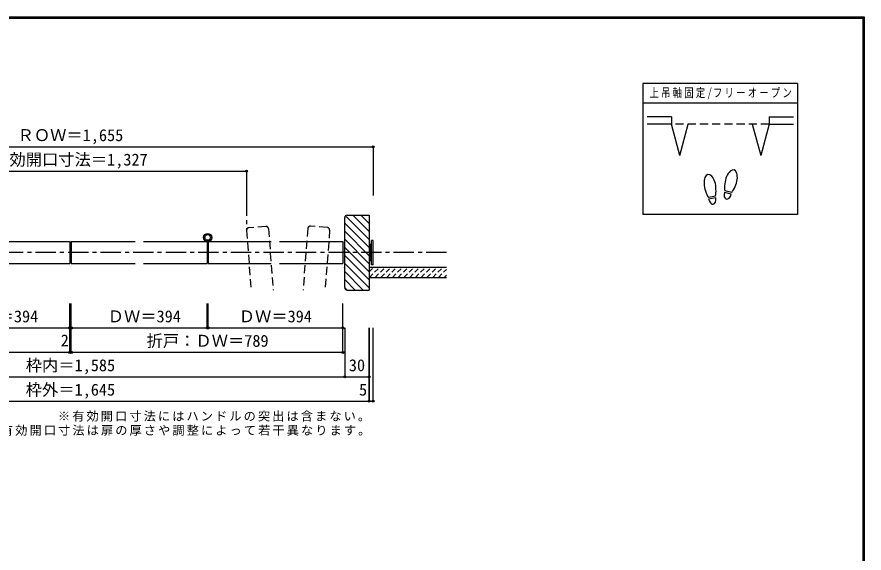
# Model space of a CAD drawing. Units: millimetres, scale not verified. Extents: x -973 to 977, y -718 to 696.
# Drawn here: x -64 to 977, y 38 to 696 of the extents above; entities that cross this region are included whole.
import ezdxf
from ezdxf.enums import TextEntityAlignment as Align

# ---------------------------------------------------------------- set-up
doc = ezdxf.new("R2010")
doc.units = ezdxf.units.MM
doc.header["$LTSCALE"] = 5
doc.header["$PDMODE"] = 32
doc.header["$PDSIZE"] = 2.5
for name, pattern in [('CHAIN1', [8, 5, -1, 1, -1]), ('DASHED1', [1.8, 1.2, -0.6]), ('DASHED2', [3, 2, -1])]:
    doc.linetypes.add(name, pattern=pattern)
for name, color, linetype in [('0-1_通り芯', 4, 'CHAIN1'), ('0-3_仕上げ', 2, 'Continuous'), ('0-4_枠', 3, 'Continuous'), ('0-6_扉', 6, 'Continuous'), ('0-7_金物', 7, 'Continuous'), ('0-8_戸当り', 3, 'Continuous'), ('0-A_文字', 7, 'Continuous'), ('0-B_寸法', 7, 'Continuous'), ('0-C_ハッチ', 4, 'Continuous'), ('F-1_枠', 6, 'Continuous')]:
    doc.layers.add(name, color=color, linetype=linetype)
doc.styles.add('ＭＳ ゴシック', font='')
doc.styles.get('ＭＳ ゴシック').set_extended_font_data('MS Gothic')

msp = doc.modelspace()

# ---------------------------------------------------------------- linework, layer by layer
at = {"layer": '0-1_通り芯'}
for p, q in [((217.97, 476.5), (217.97, 434.264)), ((463.653, 406.5), (-460.347, 406.5))]:
    msp.add_line(p, q, dxfattribs=at)
at = {"layer": '0-3_仕上げ'}
for p, q in [((368.653, 388.5), (463.797, 388.5)), ((368.653, 376), (463.797, 376))]:
    msp.add_line(p, q, dxfattribs=at)
at = {"layer": '0-4_枠'}
for p, q in [((338.653, 363.5), (338.653, 449.5)), ((341.653, 452.5), (368.653, 452.5)), ((368.653, 452.5), (368.653, 360.5)), ((341.653, 360.5), (368.653, 360.5))]:
    msp.add_line(p, q, dxfattribs=at)
for centre, start, end in [((341.653, 449.5), 90, 180), ((341.653, 363.5), 180, 270)]:
    msp.add_arc(centre, 3, start, end, dxfattribs=at)
at = {"layer": '0-6_扉', "color": 2, "linetype": 'DASHED2'}
for p, q in [((241.673, 438.619), (220.734, 437.028)), ((317.281, 437.255), (296.341, 438.847)), ((217.97, 433.809), (223.541, 360.5)), ((244.892, 435.855), (250.619, 360.5)), ((293.122, 436.083), (287.378, 360.5)), ((320.045, 434.037), (314.456, 360.5))]:
    msp.add_line(p, q, dxfattribs=at)
at = {"layer": '0-6_扉'}
for p, q in [((-77.847, 420), (0.653, 420)), ((0.653, 420), (0.653, 393)), ((2.653, 420), (2.653, 393)), ((2.653, 420), (81.153, 420)), ((91.153, 420), (169.653, 420)), ((169.653, 420), (169.653, 393)), ((170.653, 420), (170.653, 393)), ((170.653, 420), (248.403, 420)), ((258.403, 420), (336.153, 420)), ((336.153, 420), (336.153, 393)), ((-77.847, 393), (0.653, 393)), ((2.653, 393), (81.153, 393)), ((91.153, 393), (169.653, 393)), ((170.653, 393), (248.403, 393)), ((258.403, 393), (336.153, 393))]:
    msp.add_line(p, q, dxfattribs=at)
at = {"layer": '0-6_扉', "color": 2, "linetype": 'DASHED2'}
for centre, start, end in [((241.901, 435.628), 4.34602, 94.34602), ((296.114, 435.855), 85.65398, 175.65398), ((317.053, 434.264), 355.65398, 85.65398), ((220.961, 434.037), 94.34602, 184.34602)]:
    msp.add_arc(centre, 3, start, end, dxfattribs=at)
at = {"layer": '0-7_金物'}
for p, q in [((369.653, 396.5), (369.653, 416.5)), ((371.653, 416.5), (369.653, 416.5)), ((373.653, 421.5), (371.653, 421.5)), ((371.653, 391.5), (371.653, 421.5)), ((373.653, 391.5), (373.653, 421.5)), ((368.653, 415.5), (369.653, 415.5)), ((369.653, 397.5), (368.653, 397.5)), ((371.653, 396.5), (369.653, 396.5)), ((373.653, 391.5), (371.653, 391.5))]:
    msp.add_line(p, q, dxfattribs=at)
for radius in [5, 3.5]:
    msp.add_circle((170.153, 425.083), radius, dxfattribs=at)
at = {"layer": '0-8_戸当り', "color": 2}
for p, q in [((739.986, 573.251), (709.986, 573.251)), ((739.986, 573.251), (739.986, 564.251)), ((859.986, 573.251), (859.986, 564.251)), ((859.986, 573.251), (889.986, 573.251)), ((739.986, 564.251), (709.986, 564.251)), ((750.339, 525.614), (739.986, 564.251)), ((750.339, 525.614), (760.692, 564.251)), ((839.281, 564.251), (849.634, 525.614)), ((859.986, 564.251), (849.634, 525.614)), ((859.986, 564.251), (889.986, 564.251))]:
    msp.add_line(p, q, dxfattribs=at)
at = {"layer": '0-8_戸当り', "color": 7, "linetype": 'DASHED2'}
msp.add_line((859.986, 564.251), (739.986, 564.251), dxfattribs=at)
at = {"layer": '0-8_戸当り'}
for p, q in [((813.479, 478.206), (804.998, 480.478)), ((814.022, 480.235), (805.542, 482.507)), ((794.011, 475.878), (785.365, 474.353)), ((794.376, 473.81), (785.73, 472.285))]:
    msp.add_line(p, q, dxfattribs=at)
for centre, major_axis, ratio, start_param, end_param in [((787.35, 488.377), (-2.445, 13.867), 0.5, 4.34059143, 8.22577918), ((813.267, 494.378), (3.644, 13.601), 0.5, 4.34059143, 8.22577918), ((813.163, 493.989), (4.416, 16.48), 0.4, 1.85063327, 2.44287679), ((787.42, 487.981), (-2.963, 16.802), 0.4, 1.85063327, 2.44287679), ((787.42, 487.981), (-2.963, 16.802), 0.4, 3.84030852, 4.43255203), ((809.238, 479.342), (1.894, 7.067), 0.6, 1.57079633, 4.71238898), ((813.163, 493.989), (4.416, 16.48), 0.4, 3.84030852, 4.43255203), ((790.053, 473.047), (-1.27, 7.205), 0.6, 1.57079633, 4.71238898)]:
    msp.add_ellipse(centre, major_axis=major_axis, ratio=ratio, start_param=start_param, end_param=end_param, dxfattribs=at)
at = {"layer": '0-A_文字', "color": 3}
for p, q in [((704.986, 614.167), (704.986, 453.167)), ((894.986, 614.167), (704.986, 614.167)), ((894.986, 590.167), (704.986, 590.167))]:
    msp.add_line(p, q, dxfattribs=at)
msp.add_lwpolyline([(894.986, 614.167), (894.986, 453.167), (704.986, 453.167)], dxfattribs=at)
at = {"layer": '0-B_寸法', "color": 4}
for p, q in [((-370.347, 536.5), (373.653, 536.5)), ((373.653, 536.5), (373.653, 476.5)), ((-214.664, 506.5), (217.97, 506.5)), ((217.97, 506.5), (217.97, 476.5)), ((0.653, 314), (0.653, 344)), ((2.653, 314), (2.653, 344)), ((169.653, 314), (169.653, 344)), ((170.653, 314), (170.653, 344)), ((336.153, 314), (336.153, 344)), ((-166.347, 314), (0.653, 314)), ((0.653, 284), (0.653, 314)), ((2.653, 284), (2.653, 314)), ((2.653, 314), (169.653, 314)), ((170.653, 314), (336.153, 314)), ((336.153, 284), (336.153, 314)), ((338.653, 314), (338.653, 254)), ((368.653, 314), (368.653, 224)), ((368.653, 224), (368.653, 314)), ((373.653, 224), (373.653, 314)), ((336.153, 284), (-332.847, 284)), ((-365.347, 254), (368.653, 254)), ((-370.347, 224), (368.653, 224)), ((368.653, 224), (373.653, 224))]:
    msp.add_line(p, q, dxfattribs=at)
at = {"layer": '0-B_寸法'}
for p in [(373.653, 536.5), (217.97, 506.5), (0.653, 314), (2.653, 314), (169.653, 314), (170.653, 314), (336.153, 314), (0.653, 284), (2.653, 284), (336.153, 284), (338.653, 254), (368.653, 254), (368.653, 224), (368.653, 224), (373.653, 224)]:
    msp.add_point(p, dxfattribs=at)
at = {"layer": '0-C_ハッチ'}
for p, q in [((368.653, 422.524), (340.165, 451.012)), ((368.653, 432.423), (348.576, 452.5)), ((368.653, 442.323), (358.476, 452.5)), ((368.653, 452.222), (368.375, 452.5)), ((368.653, 412.624), (338.653, 442.624)), ((368.653, 402.725), (338.653, 432.725)), ((368.653, 392.825), (338.653, 422.825)), ((368.653, 382.926), (338.653, 412.926)), ((368.653, 373.026), (338.653, 403.026)), ((368.653, 363.127), (338.653, 393.127)), ((361.38, 360.5), (338.653, 383.227)), ((351.481, 360.5), (338.653, 373.328)), ((341.581, 360.5), (338.653, 363.428))]:
    msp.add_line(p, q, dxfattribs=at)
at = {"layer": '0-C_ハッチ', "linetype": 'DASHED1'}
for p, q in [((338.42, 388.207), (338.127, 388.5)), ((368.653, 382.821), (374.331, 388.5)), ((368.902, 376), (381.402, 388.5)), ((375.974, 376), (388.474, 388.5)), ((383.045, 376), (395.545, 388.5)), ((390.116, 376), (402.616, 388.5)), ((397.187, 376), (409.687, 388.5)), ((404.258, 376), (416.758, 388.5)), ((411.329, 376), (423.829, 388.5)), ((418.4, 376), (430.9, 388.5)), ((425.471, 376), (437.971, 388.5)), ((432.542, 376), (445.042, 388.5)), ((439.613, 376), (452.113, 388.5)), ((446.684, 376), (459.184, 388.5)), ((453.755, 376), (463.653, 385.898)), ((460.826, 376), (463.653, 378.826))]:
    msp.add_line(p, q, dxfattribs=at)
at = {"layer": 'F-1_枠'}
for p, q in [((-973.347, 695.833), (976.653, 695.833)), ((-973.347, 695), (976.653, 695)), ((-973.347, 694.167), (976.653, 694.167)), ((974.986, 695.833), (974.986, -700.833)), ((975.82, 695.833), (975.82, -700.833)), ((976.653, 695.833), (976.653, -700.833))]:
    msp.add_line(p, q, dxfattribs=at)

# ---------------------------------------------------------------- texts
at = {"layer": '0-A_文字', "char_height": 11, "attachment_point": 7, "style": 'ＭＳ ゴシック'}
for s, insert in [('\\T1.23;\\W0.75;上吊軸固定/フリーオープン', (713.111, 594.667)), ('\\T1.17;※有効開口寸法にはハンドルの突出は含まない。', (-13.847, 199)), ('\\T1.17;※有効開口寸法は扉の厚さや調整によって若干異なります。', (-101.347, 181.5))]:
    msp.add_mtext(s, dxfattribs=dict(at, insert=insert))
at = {"layer": '0-B_寸法', "style": 'ＭＳ ゴシック'}
for s, p in [('ＲＯＷ＝1,655', (-63.347, 539)), ('有効開口寸法＝1,327', (-93.347, 509)), ('ＤＷ＝394', (-127.847, 316.5)), ('ＤＷ＝394', (47.403, 316.5)), ('ＤＷ＝394', (208.403, 316.5)), ('2', (-10.345, 286.951)), ('折戸：ＤＷ＝789', (95.153, 286.5)), ('枠内＝1,585', (-53.347, 256.5)), ('30', (343.653, 256.5)), ('枠外＝1,645', (-53.347, 226.5)), ('5', (356.153, 226.5))]:
    msp.add_text(s, height=14.66, dxfattribs=at).set_placement(p, align=Align.BOTTOM_LEFT)

doc.saveas('drawing.dxf')
